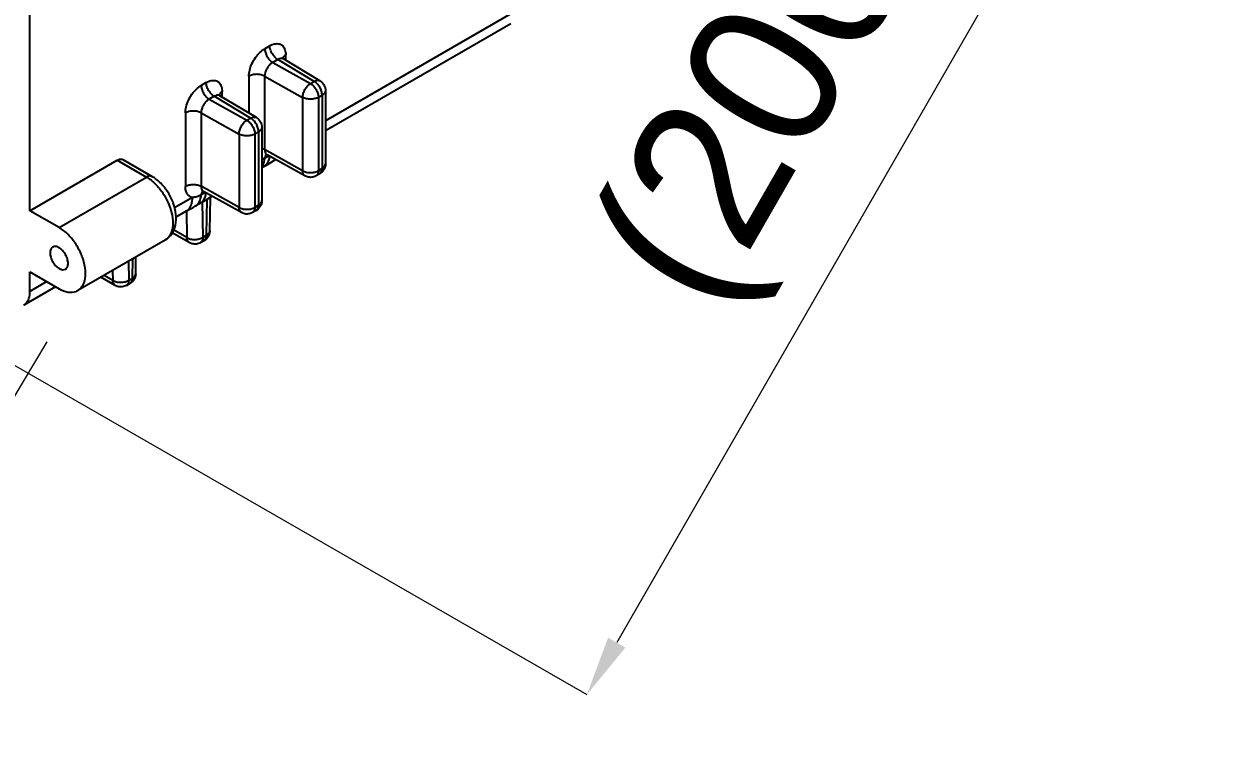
# Model space of a CAD drawing. Extents: x 0 to 1128, y 0 to 827.
# Drawn here: x 773.2 to 852.3, y 424.6 to 473.7 of the extents above; entities that cross this region are included whole.
import ezdxf

# ---------------------------------------------------------------- set-up
doc = ezdxf.new("R2010")
doc.units = 0
doc.header["$LTSCALE"] = 10
doc.header["$MEASUREMENT"] = 0
doc.header["$PDMODE"] = 3
doc.header["$PDSIZE"] = -10
doc.layers.get('0').update_dxf_attribs({"linetype": 'CONTINUOUS'})
doc.layers.get('DEFPOINTS').update_dxf_attribs({"linetype": 'CONTINUOUS'})
doc.styles.add('Daelim Dimension', font='')
doc.styles.get('Daelim Dimension').set_extended_font_data('나눔고딕')
doc.dimstyles.new('DEFAULT', dxfattribs={"dimscale": 2, "dimtxt": 2, "dimasz": 2, "dimexe": 0, "dimexo": 2, "dimgap": 1, "dimtad": 1, "dimdec": 0, "dimzin": 9, "dimdsep": 46, "dimtxsty": 'Daelim Dimension', "dimcen": 0.5, "dimclrd": 5, "dimclre": 5, "dimclrt": 256, "dimadec": 1, "dimazin": 0, "dimtfac": 1, "dimtdec": 0, "dimtix": 1, "dimtmove": 0, "dimatfit": 3, "dimfxl": 1, "dimtolj": 1, "dimtzin": 1, "dimlwd": 9, "dimlwe": 9, "dimarcsym": 0})

# ---------------------------------------------------------------- blocks, each defined once
blk = doc.blocks.new('*D6')
at = {"color": 5, "lineweight": 9, "ltscale": 0.5, "transparency": 16777216}
for p, q in [((651.334383415504, 526.5878899139051), (634.6060556923007, 498.7412418990021)), ((638.0349220141504, 496.6814176960942), (754.5914768721011, 426.6623530349601)), ((774.7486709171542, 452.4491768469551), (758.0203431939508, 424.6025288320521))]:
    blk.add_line(p, q, dxfattribs=at)
at = {"color": 5, "ltscale": 0.5, "transparency": 16777216}
for points in [[(638.3782260479684, 497.2528954164023), (637.6916179803325, 496.1099399757859), (634.6060556923007, 498.7412418990021)], [(754.9347809059191, 427.2338307552683), (754.2481728382832, 426.0908753146518), (758.0203431939508, 424.6025288320521)]]:
    blk.add_solid(points, dxfattribs=at)
at = {"layer": 'DEFPOINTS', "color": 0, "ltscale": 0.5, "transparency": 16777216}
for p in [(653.394207618412, 530.0167562357547), (776.808495120062, 455.8780431688048), (758.0203431939508, 424.6025288320521)]:
    blk.add_point(p, dxfattribs=at)
at = {"color": 7, "ltscale": 0.5, "transparency": 16777216, "insert": (700.8719233943398, 469.2605208446422), "char_height": 10, "attachment_point": 5, "rotation": 329.0054825987993, "style": 'Daelim Dimension'}
blk.add_mtext('\\A1;(331)', dxfattribs=at)
blk = doc.blocks.new('*D7')
at = {"color": 5, "lineweight": 9, "ltscale": 0.5, "transparency": 16777216}
for p, q in [((759.2414987272691, 554.7125638019024), (852.3470487261822, 501.165661588693)), ((850.3528504602048, 497.6982168124965), (812.7892530731008, 432.3838988947498)), ((717.6895048082104, 482.4633563317628), (810.7950548071235, 428.9164541185533))]:
    blk.add_line(p, q, dxfattribs=at)
at = {"color": 5, "ltscale": 0.5, "transparency": 16777216}
for points in [[(849.7749429975054, 498.0305831901594), (850.9307579229041, 497.3658504348335), (852.3470487261822, 501.165661588693)], [(812.2113456104014, 432.7162652724128), (813.3671605358003, 432.0515325170869), (810.7950548071235, 428.9164541185533)]]:
    blk.add_solid(points, dxfattribs=at)
at = {"layer": 'DEFPOINTS', "color": 0, "ltscale": 0.5, "transparency": 16777216}
for p in [(755.7740539510726, 556.7067620678798), (714.2220600320138, 484.4575545977401), (810.7950548071235, 428.9164541185533)]:
    blk.add_point(p, dxfattribs=at)
at = {"color": 7, "ltscale": 0.5, "transparency": 16777216, "insert": (823.8970359314941, 469.454540997353), "char_height": 10, "attachment_point": 5, "rotation": 60.09591360338946, "style": 'Daelim Dimension'}
blk.add_mtext('\\A1;(200)', dxfattribs=at)

msp = doc.modelspace()

# ---------------------------------------------------------------- linework, layer by layer
at = {"color": 7, "linetype": 'Continuous'}
for p, q in [((773.6139489720122, 461.2070280269548), (773.6139489720122, 495.0102280961048)), ((805.7265015566622, 473.6817712687048), (793.341528290362, 466.5313463017548)), ((790.4639280076622, 471.3910375552048), (790.4569758188622, 471.4025616708047)), ((790.4735888668122, 471.3783716965048), (790.4639280076622, 471.3910375552048)), ((790.5316464784121, 471.3296104154048), (790.4735888668122, 471.3783716965048)), ((792.9763820472622, 469.8680538509047), (790.5318814758621, 471.3294989507048)), ((786.2213049843622, 468.9415726319547), (786.2143527956121, 468.9530967476047)), ((786.230965843562, 468.9289067732548), (786.2213049843622, 468.9415726319547)), ((786.2890234551621, 468.8801454921548), (786.230965843562, 468.9289067732548)), ((788.7337590239622, 467.4185889277047), (786.2892584526121, 468.8800340275048)), ((793.341528290362, 469.2243244157048), (793.341528290362, 464.3253099129048)), ((789.098905267062, 466.7748594924548), (789.098905267062, 461.8758449897048)), ((779.8225492664121, 464.6121882098048), (781.7671010105621, 463.4895261348548)), ((789.3472101781122, 464.9665617999548), (789.3562765330121, 464.9662581475548)), ((789.3562765330121, 464.9662581475548), (789.4464118276121, 464.9381494389048)), ((791.9778303945122, 463.5267828362548), (789.4467083192621, 464.9379544122048)), ((790.024102406762, 464.6160410077048), (789.8017304968121, 464.4876552920048)), ((773.6139489720122, 461.2070280269548), (779.4475556290122, 464.5750422963548)), ((789.2234454262621, 464.1444867179548), (789.098905267062, 464.0725838527047)), ((792.9665266115121, 463.6757898908048), (792.718047879312, 463.5323314842047)), ((785.1045871548122, 462.5170968767048), (785.1136535097121, 462.5167932243547)), ((785.1136535097121, 462.5167932243547), (785.2037888043121, 462.4886845156548)), ((787.735207371212, 461.0773179130548), (785.2040852959622, 462.4884894889548)), ((784.9808224029621, 461.6950217947048), (784.6457101294122, 461.5015457882548)), ((785.781479383462, 462.1665760844547), (785.5591074735121, 462.0381903687547)), ((785.625508998562, 459.8591955624048), (785.6590269770122, 462.0958785766547)), ((775.5585007161621, 460.0843659520048), (773.6139489720122, 461.2070280269548)), ((784.0544778761621, 461.1695084553048), (783.3559051324621, 460.7661784969548)), ((788.7239035882121, 461.2263249676048), (788.4754248560621, 461.0828665610048)), ((782.6421017770622, 459.2460574382548), (776.8084951200622, 455.8780431688048)), ((784.2521208276121, 459.0774523482048), (783.1184780475121, 459.7319465058048)), ((785.0021127861621, 459.0774550523548), (785.2505915183121, 459.2209134589048)), ((780.6752435793621, 457.0011755501548), (780.692012496962, 458.1201795880548)), ((773.6139489720122, 457.1245159413048), (775.5585007161621, 456.0018538663547)), ((773.6139489720122, 455.8181120739048), (773.6139489720122, 457.1245159413048)), ((779.3018554084122, 456.2194323359048), (778.3508208013122, 456.7685000007548)), ((775.3311502402121, 456.1331117554048), (773.1997250448621, 454.9025401906548)), ((780.0518473669122, 456.2194350400548), (780.3003260991122, 456.3628934466548))]:
    msp.add_line(p, q, dxfattribs=at)
at = {"color": 9, "linetype": 'Continuous'}
for p, q in [((806.1407254838621, 474.5973431519548), (793.341528290362, 467.2077906304048)), ((805.726501558262, 473.6817712696547), (805.7270262267621, 473.6820745033548)), ((789.6295108603122, 472.2090419968548), (789.2946343244121, 472.0157020927549)), ((790.159843154212, 471.2904846181048), (789.8249666182621, 471.0971447140548)), ((789.8249666182621, 471.0971447140548), (792.3430495581622, 469.6932428219548)), ((792.591528290362, 469.8367012285547), (790.159843154212, 471.2904846181048)), ((790.6903281326622, 471.2347715888548), (790.6903281837622, 471.5967478825048)), ((788.2338170010121, 470.1784889557048), (788.2338173800122, 467.7174791281548)), ((789.2851408265121, 470.1837884597547), (791.8220580265122, 468.7693859392048)), ((789.2851408265121, 470.1837884597547), (789.2851408265121, 465.2847739569548)), ((785.3868878370622, 469.7595770736048), (785.0520113011621, 469.5662371695547)), ((792.3430495581622, 469.6932428219548), (792.591528290362, 469.8367012285547)), ((785.917220130912, 468.8410196948548), (785.5823435950122, 468.6476797908048)), ((785.5823435950122, 468.6476797908048), (788.100426534862, 467.2437778987547)), ((788.348905267062, 467.3872363053048), (785.917220130912, 468.8410196948548)), ((786.4477051093622, 468.7853066656547), (786.4477051604622, 469.1472829592548)), ((791.8220580265122, 468.7693859392048), (791.8220580265122, 463.8703714364048)), ((792.8733818520122, 468.7746854432048), (793.1218605842121, 468.9181438498048)), ((792.8733818520122, 468.7746854432048), (792.8733818520122, 463.8756709404548)), ((793.1218605842121, 468.9181438498048), (793.1218605842121, 464.0191293470048)), ((793.341528290362, 469.2243249592548), (793.3415282458122, 469.2241752421048)), ((783.9911939777121, 467.7290240325048), (783.9911947322121, 462.8300044735048)), ((785.0425178032121, 467.7343235365048), (787.579435003212, 466.3199210159547)), ((785.0425178032121, 467.7343235365048), (785.0425178032121, 462.8353090337548)), ((788.100426534862, 467.2437778987547), (788.348905267062, 467.3872363053048)), ((787.579435003212, 466.3199210159547), (787.579435003212, 461.4209065132048)), ((788.630758828762, 466.3252205200048), (788.8792375609121, 466.4686789265548)), ((788.630758828762, 466.3252205200048), (788.630758828762, 461.4262060172048)), ((788.8792375609121, 466.4686789265548), (788.8792375609121, 461.5696644238047)), ((789.098905267062, 466.7748600360047), (789.098905222562, 466.7747103188548)), ((791.8220580265122, 463.8703714364048), (789.2851408265121, 465.2847739569548)), ((789.5611169220622, 464.8741684060047), (789.2968303375621, 464.7215832438047)), ((779.4475556290122, 464.5750422963548), (781.3921073731622, 463.4523802214547)), ((793.1218605842121, 464.0191293470048), (792.8733818520122, 463.8756709404548)), ((775.5585007161621, 460.0843659520048), (781.3921073731622, 463.4523802214547)), ((787.579435003212, 461.4209065132048), (785.0425178032121, 462.8353090337548)), ((785.318493898812, 462.4247034827548), (785.0542073143122, 462.2721183206048)), ((784.4655801984122, 462.0833114138547), (783.2637421935121, 461.3894005481048)), ((785.1215113713122, 461.7772989062048), (785.1574467588621, 459.4207945085548)), ((785.4059254910121, 459.5642529151547), (785.4419647746622, 461.9691847531047)), ((788.8792375609121, 461.5696644238047), (788.630758828762, 461.4262060172048)), ((784.0700613390122, 461.1679867297048), (784.0968673585621, 459.4101511432048)), ((784.0968673585621, 459.4101511432048), (783.200274289662, 459.9277876823547)), ((785.1574467588621, 459.4207945085548), (785.4059254910121, 459.5642529151547)), ((780.187870352212, 457.8291147224548), (780.2071813396121, 456.5627744963048)), ((780.4556600718122, 456.7062329028548), (780.4749710592121, 457.9948714035048)), ((779.146601939362, 456.5521311309047), (778.5613244405122, 456.8900336080548)), ((779.1363861442121, 457.2220436556548), (779.146601939362, 456.5521311309047)), ((780.2071813396121, 456.5627744963048), (780.4556600718122, 456.7062329028548)), ((774.7453440986121, 456.4713194376548), (773.6139489720122, 455.8181120739048))]:
    msp.add_line(p, q, dxfattribs=at)
at = {"color": 7, "linetype": 'Continuous'}
for points in [[(789.224748015612, 464.1452484114548), (789.3559890037122, 464.2218864113048), (789.6932375055621, 464.4238290767048), (789.803878940962, 464.4889003582548)], [(784.054483379512, 461.1694990572547), (784.1644945862622, 461.2317811052548), (784.5155249417121, 461.4273031772548), (784.643151739112, 461.5001708643048)], [(784.982124992312, 461.6957834882047), (785.113365980412, 461.7724214881048), (785.4506144822622, 461.9743641534548), (785.561255917662, 462.0394354350548)]]:
    msp.add_lwpolyline(points, dxfattribs=at)
at = {"color": 9, "linetype": 'Continuous'}
for points, start_tangent, end_tangent in [([(788.2338170010121, 470.1784889557048), (788.285655339062, 470.5865518207548), (788.4364139535621, 471.0153475637547), (788.671446603862, 471.4222822576048), (788.9666939464121, 471.7663376307048), (789.2946343244121, 472.0157020927549)], (0.0001636769103047925, 0.9999999866049345), (0.8659180345474139, 0.5001859228782272)), ([(789.2946343262122, 472.0157020938047), (789.3350042836621, 471.7580462826048), (789.4499675264121, 471.4930038095548), (789.6220199797121, 471.2609264576048), (789.8249666182621, 471.0971447140548)], (3.365504987157238e-09, -1), (0.8660303002480064, -0.4999915189804203)), ([(789.6295108603122, 472.2090419968548), (789.9567848077622, 472.3382138088548), (790.2525136658121, 472.3352630799548), (790.4876137487122, 472.1997885816048), (790.638268875012, 471.9456072373548), (790.6903281837622, 471.5967478825048)], (0.8661288138173198, 0.4998208457791679), (3.260231438743919e-05, -0.9999999994685447)), ([(790.159843154212, 471.2904846181048), (789.9568950880121, 471.4542678673048), (789.7848427480621, 471.6863459867548), (789.6698803637621, 471.9513877096048), (789.629510859512, 472.2090419963548)], (-0.8660303022524524, 0.4999915155085395), (4.093181742998752e-10, 1)), ([(789.8250746685621, 471.0972050171048), (789.6577212606121, 470.9737608152548), (789.5075938412122, 470.8031780394048), (789.3882235722622, 470.6011836321547), (789.311601593062, 470.3879198585548), (789.2851404075122, 470.1837000919048)], (-0.8734241259092964, -0.4869602614994181), (-4.633604053838819e-06, -0.999999999989265)), ([(790.3210330831121, 471.3568403384048), (790.159745131562, 471.2904260745048)], (-0.977714665967793, -0.2099381622085111), (-0.8583037686878088, -0.5131419303236722)), ([(790.5313867272121, 471.3292661264547), (790.4662296312622, 471.3567323948048), (790.3210330831121, 471.3568403384048)], (-0.8590760431493427, 0.5118479775156572), (-0.9777146659925143, -0.2099381620933798)), ([(790.4917711159621, 471.3912092198548), (790.485316273812, 471.3742378633548)], (-0.3830631584464246, -0.9237221533778702), (-0.3270779937465998, -0.9449973470897679)), ([(790.6903281837622, 471.5967478824048), (790.5290081342621, 471.4580134578048), (790.4917711159621, 471.3912092198548)], (-0.8660266954481628, -0.49999776276613), (-0.3830631576602103, -0.9237221537039095)), ([(789.2851408265121, 470.1837884597547), (789.0420644717121, 470.2744896466548), (788.7576010208122, 470.3052984029048), (788.4741131803621, 470.2716267203048), (788.2338170010121, 470.1784889563048)], (-0.8734248840101708, 0.4869589017482068), (-0.8660266842569949, -0.4999977821499166)), ([(783.9911939777121, 467.7290240325048), (784.043032315762, 468.1370868975048), (784.1937909303122, 468.5658826405548), (784.428823580562, 468.9728173343548), (784.7240709231121, 469.3168727074548), (785.0520113011621, 469.5662371695547)], (0.0001636769103047925, 0.9999999866049345), (0.8659180345474139, 0.5001859228782272)), ([(785.052011302912, 469.5662371706047), (785.0923812603621, 469.3085813594048), (785.2073445031122, 469.0435388863048), (785.3793969564122, 468.8114615343547), (785.5823435950122, 468.6476797908048)], (3.365504987157238e-09, -1), (0.8660303002480064, -0.4999915189804203)), ([(785.3868878370622, 469.7595770736048), (785.7141617844622, 469.8887488856548), (786.0098906425121, 469.8857981567048), (786.2449907254122, 469.7503236584048), (786.3956458517121, 469.4961423141548), (786.4477051604622, 469.1472829592548)], (0.8661288138173198, 0.4998208457791679), (3.260231438743919e-05, -0.9999999994685447)), ([(785.917220130912, 468.8410196948548), (785.7142720647621, 469.0048029441048), (785.5422197247622, 469.2368810635547), (785.4272573404621, 469.5019227863548), (785.386887836212, 469.7595770731548)], (-0.8660303022524524, 0.4999915155085395), (4.093181742998752e-10, 1)), ([(791.8220580265122, 468.7693859392048), (791.8620683838622, 469.0286500516548), (791.9761121613121, 469.2962130051047), (792.1465829981621, 469.5305727649048), (792.3430495581622, 469.6932428219548)], (0, 1), (0.8583021475674445, 0.5131446418711911)), ([(792.3430495581622, 469.6932428219548), (792.5459989406622, 469.5294581828048), (792.7180511194122, 469.2973794517048), (792.833012709912, 469.0323385116548), (792.8733818520122, 468.7746854432048)], (0.8660303016916953, -0.4999915164798213), (0, -1)), ([(792.591528290362, 469.8367012285547), (792.7979870281122, 469.9051952766048), (792.9730142946621, 469.8700329081547), (792.9763786492622, 469.8680481990548)], (0.8734214420740062, 0.48696507526245), (0.8570314728214169, -0.5152640629750469)), ([(793.1218605842121, 468.9181438498048), (793.0811328884122, 469.1770009786047), (792.9650444409122, 469.4434038835047), (792.7915172635121, 469.6760296211048), (792.591528290362, 469.8367012285547)], (0, 1), (-0.8660303016736526, 0.4999915165110728)), ([(785.5824516453122, 468.6477400938548), (785.4150982373121, 468.5242958920547), (785.2649708179122, 468.3537131161548), (785.1456005489622, 468.1517187089547), (785.0689785698121, 467.9384549353548), (785.042517384262, 467.7342351687048)], (-0.8734241259092964, -0.4869602614994181), (-4.633604053838819e-06, -0.999999999989265)), ([(786.0784100598621, 468.9073754152048), (785.917122108262, 468.8409611512548)], (-0.977714665967793, -0.2099381622085111), (-0.8583037686878088, -0.5131419303236722)), ([(786.2887637039621, 468.8798012032048), (786.2236066079622, 468.9072674715547), (786.0784100598621, 468.9073754152048)], (-0.8590760431493427, 0.5118479775156572), (-0.9777146659925143, -0.2099381620933798)), ([(786.2491480926622, 468.9417442966547), (786.2426932505621, 468.9247729401548)], (-0.3830631584464246, -0.9237221533778702), (-0.3270779937465998, -0.9449973470897679)), ([(786.4477051604622, 469.1472829591547), (786.2863851109621, 469.0085485345547), (786.2491480926622, 468.9417442966547)], (-0.8660266954481628, -0.49999776276613), (-0.3830631576602103, -0.9237221537039095)), ([(792.8733818520122, 468.7746854432048), (792.637220701562, 468.6825571968049), (792.3525370898622, 468.6478941445048), (792.0663498174622, 468.6784055101048), (791.8220580265122, 468.7693859392048)], (-0.8660266961499516, -0.4999977615505889), (-0.8734248933997784, 0.4869588849067095)), ([(793.3415264635121, 469.2241752407548), (793.3415196398621, 469.2222447311548), (793.2836850414121, 469.0575744562548), (793.1218605842121, 468.9181438498048)], (0.0007576315907869833, -0.9999997129971453), (-0.8660266961238088, -0.4999977615958699)), ([(785.0425178032121, 467.7343235365048), (784.7994414484622, 467.8250247234548), (784.514977997562, 467.8558334796547), (784.2314901570621, 467.8221617970547), (783.9911939777121, 467.7290240330548)], (-0.8734248840101708, 0.4869589017482068), (-0.8660266842569949, -0.4999977821499166)), ([(787.579435003212, 466.3199210159547), (787.6194453606122, 466.5791851284548), (787.7334891380121, 466.8467480818548), (787.9039599748621, 467.0811078416548), (788.100426534862, 467.2437778987547)], (0, 1), (0.8583021475674445, 0.5131446418711911)), ([(788.100426534862, 467.2437778987547), (788.303375917412, 467.0799932596047), (788.475428096162, 466.8479145285048), (788.5903896866121, 466.5828735884548), (788.630758828762, 466.3252205200048)], (0.8660303016916953, -0.4999915164798213), (0, -1)), ([(788.348905267062, 467.3872363053048), (788.555364004862, 467.4557303533549), (788.7303912713621, 467.4205679849548), (788.7337556259622, 467.4185832758548)], (0.8734214420740062, 0.48696507526245), (0.8570314728214169, -0.5152640629750469)), ([(788.8792375609121, 466.4686789265548), (788.838509865162, 466.7275360553548), (788.7224214176122, 466.9939389602548), (788.5488942402121, 467.2265646978548), (788.348905267062, 467.3872363053048)], (0, 1), (-0.8660303016736526, 0.4999915165110728)), ([(788.630758828762, 466.3252205200048), (788.394597678262, 466.2330922736047), (788.1099140666122, 466.1984292213048), (787.8237267941622, 466.2289405868547), (787.579435003212, 466.3199210159547)], (-0.8660266961499516, -0.4999977615505889), (-0.8734248933997784, 0.4869588849067095)), ([(789.0989034402621, 466.7747103175047), (789.0988966166121, 466.7727798079547), (789.0410620181121, 466.6081095330547), (788.8792375609121, 466.4686789265548)], (0.0007576315908839389, -0.9999997129971452), (-0.8660266961238088, -0.4999977615958699)), ([(789.1006520942622, 465.3603125930048), (789.2851408265121, 465.2847739569548)], (0.9607165030274862, -0.2775316212806), (0.8734248936038878, -0.4869588845406124)), ([(789.296834444862, 464.7215795767048), (789.1021719539622, 464.6260270498047)], (-0.8660786358447117, -0.4999077880303159), (-0.926910342549954, -0.3752828491603729)), ([(789.1550083462121, 464.2254508987547), (789.296890260412, 464.7216193971047)], (0.5060341855831118, 0.8625134219368629), (0.08278455493558601, 0.996567467592695)), ([(789.224553375712, 464.1455766053048), (789.4900365872122, 464.4188794519548), (789.624448499062, 464.8442318957048)], (0.8600964740205227, 0.5101314099106862), (0.1244492871114019, 0.9922259696951417)), ([(789.285140301062, 465.2848854972048), (789.311720467912, 465.1098032332548), (789.3883111119621, 464.9822369823048), (789.4466128503122, 464.9384641551047)], (5.762116824900173e-06, -0.9999999999833992), (0.8727753472804177, -0.4881221088821385)), ([(789.3499912213122, 464.9076200715548), (789.2968303375621, 464.7215832438047)], (-0.5059402560093897, -0.8625685232775153), (-0.08255504218369247, -0.9965865065362107)), ([(789.3886496651121, 464.9601048810548), (789.3499912213122, 464.9076200715548)], (-0.6753772754747908, -0.7374723966171539), (-0.5059402562319187, -0.8625685231469906)), ([(789.8033052768621, 464.4898860385048), (789.9458877661621, 464.5993272188048), (789.9812072165621, 464.6373846493548)], (0.8642840995333575, 0.5030039714493449), (0.6525591038388653, 0.7577378280098052)), ([(789.1114417987621, 464.1586589027548), (789.1550083462121, 464.2254508987547)], (0.5855510886994365, 0.8106355053431256), (0.5060341856021485, 0.862513421925694)), ([(791.8220580265122, 463.8703714364048), (792.065134380312, 463.7796702538548), (792.349597582212, 463.7488614980548), (792.6330856590121, 463.7825331777548), (792.8733818520122, 463.8756709404548)], (0.8734248934107244, -0.4869588848870763), (0.8660266961577734, 0.4999977615370411)), ([(791.9778371393622, 463.5267963145548), (791.9731967083121, 463.5294338581548), (791.8605265711622, 463.6624283205548), (791.8220580265122, 463.8703714364048)], (-0.875380010171411, 0.4834354535946868), (0, 1)), ([(792.8733818520122, 463.8756709404548), (792.8342236118622, 463.6673365241548)], (0, -1), (-0.4145391531668062, -0.9100314777477465)), ([(792.9665260695122, 463.6757912792548), (793.082702344012, 463.8107949307548), (793.1218605842121, 464.0191293470048)], (0.8666506454342997, 0.4989154825902997), (0, 1)), ([(793.1218605842121, 464.0191293470048), (793.2831802266121, 464.1578632109548), (793.341499759862, 464.3215330689547), (793.341521709262, 464.3253098961547)], (0.8660266961419919, 0.4999977615643756), (-0.002547952764422478, 0.9999967539630868)), ([(781.7671010105121, 463.4895261348548), (781.595054578162, 463.5229369694048), (781.392107391862, 463.4523802106547)], (-0.8660323631301124, 0.4999879458659711), (-0.8660266961367786, -0.4999977615734053)), ([(781.3921073731622, 463.4523802214547), (781.6235281608122, 463.3013469749548)], (0.8660302993895005, -0.4999915204674296), (0.8079009643257293, -0.5893182771996444)), ([(781.6235281608122, 463.3013469749548), (781.938672078862, 463.0368121612048)], (0.807900964323698, -0.589318277202429), (0.7239855341320668, -0.689815153767664)), ([(781.938672078862, 463.0368121612048), (782.4315395227623, 462.4621296509048), (782.8225551462122, 461.7846353017047), (783.073498487312, 461.0706872855548), (783.159881628912, 460.3900032853047), (783.073225632962, 459.8092896154047), (782.8545330882121, 459.4196846142048)], (0.7239855340821516, -0.6898151538200519), (-0.6676694610549619, -0.7444578502336965)), ([(792.8342236118622, 463.6673365241548), (792.7180798173122, 463.5323515744548)], (-0.4145391532254118, -0.9100314777210504), (-0.8665674275064525, -0.4990600100036558)), ([(783.9911939777121, 462.8300095298548), (784.231490855062, 462.9231474584047), (784.5149790281121, 462.9568189761047), (784.7994419210622, 462.9260101076048), (785.0425178032121, 462.8353090337548)], (0.8660266954164675, 0.4999977628210281), (0.8734248936233318, -0.4869588845057371)), ([(784.4655801984122, 462.0833114138547), (784.2676907222622, 462.1650453600048), (784.1175121822121, 462.3234338343548), (784.0235553221621, 462.5484806977548), (783.9911947322121, 462.8300044735048)], (-0.9826849398803446, 0.1852844001322392), (-0.0002038249724828413, 0.9999999792276902)), ([(785.0542114216121, 462.2721146534548), (784.7489976540621, 462.1372110209549), (784.465510961862, 462.0833129718548)], (-0.8660786358615346, -0.4999077880011707), (-0.9967966484672764, -0.07997775693531929)), ([(784.9123853229121, 461.7759859755548), (785.0542672371121, 462.2721544739048)], (0.5060341855831118, 0.8625134219368629), (0.08278455493558601, 0.996567467592695)), ([(784.9819303524121, 461.6961116820547), (785.2474135639122, 461.9694145287048), (785.3818254758121, 462.3947669724548)], (0.8600964740048194, 0.5101314099371624), (0.1244492871114019, 0.9922259696951417)), ([(785.042517277762, 462.8354205740048), (785.069097444612, 462.6603383100547), (785.1456880886622, 462.5327720591048), (785.2039898270621, 462.4889992318548)], (5.762116824900173e-06, -0.9999999999833992), (0.8727753472804177, -0.4881221088821385)), ([(785.107368211362, 462.4581551716047), (785.0542073143122, 462.2721183206048)], (-0.5059403268711217, -0.8625684817135058), (-0.08255504218553461, -0.9965865065360581)), ([(785.1460266406621, 462.5106399566048), (785.107368211362, 462.4581551716047)], (-0.6753772758096309, -0.7374723963105072), (-0.5059403265473357, -0.8625684819034228)), ([(784.0539029895122, 461.1704927176548), (784.1955080658622, 461.2793621713548), (784.3963680346121, 461.6186277090047), (784.465564349412, 462.0833022636548)], (0.8634986639782718, 0.5043511250188106), (-4.49695817016266e-05, 0.9999999989888685)), ([(784.6455178101121, 461.5018654048048), (784.9123853229121, 461.7759859755548)], (0.8613008797769298, 0.508095261240928), (0.5060341855648808, 0.8625134219475591)), ([(785.5606822536122, 462.0404211153048), (785.7032647428621, 462.1498622956047), (785.7385841933121, 462.1879197261547)], (0.8642840995333575, 0.5030039714493449), (0.6525591038388653, 0.7577378280098052)), ([(788.7239030462122, 461.2263263560047), (788.840079320762, 461.3613300075048), (788.8792375609121, 461.5696644238047)], (0.8666506454342997, 0.4989154825902997), (0, 1)), ([(788.8792375609121, 461.5696644238047), (789.0405572033121, 461.7083982877048), (789.098876736612, 461.8720681457048), (789.098898685962, 461.8758449729048)], (0.8660266961419919, 0.4999977615643756), (-0.002547952764422478, 0.9999967539630868)), ([(787.579435003212, 461.4209065132048), (787.822511357012, 461.3302053306548), (788.106974558912, 461.2993965748047), (788.3904626357121, 461.3330682545048), (788.630758828762, 461.4262060172048)], (0.8734248934107244, -0.4869588848870763), (0.8660266961577734, 0.4999977615370411)), ([(787.735214116062, 461.0773313913048), (787.7305736850121, 461.0799689349047), (787.6179035478622, 461.2129633973548), (787.579435003212, 461.4209065132048)], (-0.875380010171411, 0.4834354535946868), (0, 1)), ([(788.5916005885622, 461.2178716009548), (788.4754567940622, 461.0828866512048)], (-0.4145391532254118, -0.9100314777210504), (-0.8665674275064525, -0.4990600100036558)), ([(788.630758828762, 461.4262060172048), (788.5916005885622, 461.2178716009548)], (0, -1), (-0.4145391531668062, -0.9100314777477465)), ([(785.4059254910121, 459.5642529151547), (785.5684731315621, 459.7006229730548), (785.625502042762, 459.8591956858548)], (0.873550012690308, 0.4867343991632015), (0.01774412511728703, 0.9998425606183317)), ([(782.742214144612, 459.3150616766048), (782.6413969000621, 459.2472785440548)], (-0.7895546199372211, -0.613680293097139), (-0.8660574474449366, -0.4999444946443166)), ([(782.8545330882121, 459.4196846142048), (782.8220166246122, 459.3853666041048), (782.742214144612, 459.3150616766048)], (-0.6676694610350206, -0.7444578502515808), (-0.7895546199072889, -0.6136802931356493)), ([(784.2520505482621, 459.0775094549548), (784.1402197477121, 459.2031549794048), (784.0968673585621, 459.4101511432048)], (-0.8639842759243203, 0.5035187890789461), (-0.01524767357715819, 0.9998837474679168)), ([(784.0968673585621, 459.4101511432048), (784.3414013662621, 459.3168133871048)], (0.8660303017026786, -0.4999915164607972), (0.9741439928732525, -0.2259280441843304)), ([(784.3414013662621, 459.3168133871048), (784.6301394237621, 459.2864775644548)], (0.9741439928718919, -0.2259280441901971), (0.9999234607745763, 0.01237225091058906)), ([(784.6301394237621, 459.2864775644548), (784.918336557562, 459.3239244939048)], (0.9999234607744466, 0.01237225092107161), (0.9684309456855218, 0.2492819757596723)), ([(784.918336557562, 459.3239244939048), (785.1574467588621, 459.4207945085548)], (0.9684309456930893, 0.2492819757302742), (0.8584373645777774, 0.5129184058861216)), ([(785.1170776167121, 459.2097546557048), (785.0021127861621, 459.0774550523548)], (-0.4220413436116487, -0.9065765848964301), (-0.8660280391333234, -0.4999954354140558)), ([(785.1574467588621, 459.4207945085548), (785.1170776167121, 459.2097546557048)], (0, -1), (-0.422041343717693, -0.906576584847063)), ([(785.2505909787621, 459.2209148427547), (785.3667721386121, 459.3559295381548), (785.4059254910121, 459.5642529151547)], (0.8666496071819976, 0.4989172861019044), (0, 1)), ([(780.3003255595122, 456.3628948305048), (780.4165067194122, 456.4979095258548), (780.4556600718122, 456.7062329028548)], (0.8666496071819976, 0.4989172861019044), (0, 1)), ([(780.4556600718122, 456.7062329028548), (780.6182077123622, 456.8426029608048), (780.6752366235621, 457.0011756736047)], (0.873550012690308, 0.4867343991632015), (0.01774412511728703, 0.9998425606183317)), ([(779.3017851290122, 456.2194894426548), (779.1899543285122, 456.3451349671047), (779.146601939362, 456.5521311309047)], (-0.8639842759243203, 0.5035187890789461), (-0.01524767357715819, 0.9998837474679168)), ([(779.146601939362, 456.5521311309047), (779.3911359470121, 456.4587933748547)], (0.8660303017026786, -0.4999915164607972), (0.9741439928732525, -0.2259280441843304)), ([(779.3911359470121, 456.4587933748547), (779.6798740045622, 456.4284575521548)], (0.9741439928718919, -0.2259280441901971), (0.9999234607745763, 0.01237225091058906)), ([(779.6798740045622, 456.4284575521548), (779.9680711383621, 456.4659044816048)], (0.9999234607744466, 0.01237225092107161), (0.9684309456855218, 0.2492819757596723)), ([(779.9680711383621, 456.4659044816048), (780.2071813396121, 456.5627744963048)], (0.9684309456930893, 0.2492819757302742), (0.8584373645777774, 0.5129184058861216)), ([(780.1668121975122, 456.3517346434547), (780.0518473669122, 456.2194350400548)], (-0.4220413436116487, -0.9065765848964301), (-0.8660280391333234, -0.4999954354140558)), ([(780.2071813396121, 456.5627744963048), (780.1668121975122, 456.3517346434547)], (0, -1), (-0.422041343717693, -0.906576584847063))]:
    msp.add_spline(points, degree=3, dxfattribs=dict(at, start_tangent=start_tangent, end_tangent=end_tangent))
at = {"color": 7, "linetype": 'Continuous'}
for points, start_tangent, end_tangent in [([(792.9763820472622, 469.8680538509047), (793.1896065246121, 469.6768754356548), (793.317305715962, 469.4133935259548), (793.341513543962, 469.2241752401047)], (0.8583059136269487, -0.5131383425870735), (0.0001341584018215638, -0.9999999910007615)), ([(788.7337590239622, 467.4185889277047), (788.9469835013122, 467.2274105124548), (789.074682692662, 466.9639286027548), (789.0988905207121, 466.7747103169048)], (0.8583059136269487, -0.5131383425870735), (0.0001341584018215638, -0.9999999910007615)), ([(779.4475556290122, 464.5750422963548), (779.6505033216122, 464.6455990926548), (779.8225493888121, 464.6121881391048)], (0.8660266961109704, 0.4999977616181068), (0.8660319759604467, -0.49998861648446)), ([(793.341528290362, 464.3253099129048), (793.2854771252621, 464.0408191142548), (793.1211624649122, 463.7942848277048)], (0, -1), (-0.708032890458137, -0.7061794573828212)), ([(782.6410103516621, 459.2454622945548), (782.6954386503621, 459.2785397389548), (783.091318834312, 459.6669203857548), (783.333438574462, 460.2466171237548), (783.3646877895121, 460.9692861271548), (783.1830857682121, 461.7250756916548), (782.8340687919622, 462.4276024331548), (782.351781835212, 463.0336963646048), (781.7671010105121, 463.4895261348548)], (0.8669280401564862, 0.4984333187001385), (-0.866030301695018, 0.4999915164740659)), ([(792.7180427829121, 463.5324156136547), (792.6352568827122, 463.4911164779547), (792.354181199762, 463.4319341198548), (792.0674149547121, 463.4843376603047), (791.977911638462, 463.5268421004548)], (-0.8656831619884113, -0.5005923122159851), (-0.8731249093291236, 0.4874965566124645)), ([(793.0069093694121, 463.7008754644048), (792.9664100728621, 463.6757397651048)], (-0.832544222249347, -0.5539585887042733), (-0.8659347599178078, -0.5001569669274726)), ([(793.1211624649122, 463.7942848277048), (793.0069093694121, 463.7008754644048)], (-0.7080328906160769, -0.706179457224467), (-0.8325442221178166, -0.5539585889019499)), ([(789.098905267062, 461.8758449897048), (789.0428541019621, 461.5913541910548), (788.8785394416122, 461.3448199044548)], (0, -1), (-0.708032890458137, -0.7061794573828212)), ([(788.4754197596621, 461.0829506904048), (788.3926338594622, 461.0416515547048), (788.1115581765121, 460.9824691966047), (787.8247919314122, 461.0348727371048), (787.7352886151621, 461.0773771772548)], (-0.8656831619884113, -0.5005923122159851), (-0.8731249093291236, 0.4874965566124645)), ([(788.7642863461122, 461.2514105412048), (788.7237870496122, 461.2262748419048)], (-0.832544222249347, -0.5539585887042733), (-0.8659347599178078, -0.5001569669274726)), ([(788.8785394416122, 461.3448199044548), (788.7642863461122, 461.2514105412048)], (-0.7080328906160769, -0.706179457224467), (-0.8325442221178166, -0.5539585889019499)), ([(776.8070308138122, 455.8786326056048), (777.0894381792621, 456.1386147271048), (777.2994185650621, 456.6835528668048), (777.2994185650621, 457.3924736508048), (777.0894381792621, 458.1798707699048), (776.694804141212, 458.9507725108548), (776.163115140012, 459.6121967463048), (775.5585007161621, 460.0843659520048)], (0.8613898780406084, 0.5079443650727763), (-0.8660303016876248, 0.4999915164868716)), ([(785.625508998562, 459.8591955624048), (785.566513664312, 459.5786648945548), (785.5204618297621, 459.4875201599048)], (-0.01498389154693359, -0.9998877351953618), (-0.5108510364896831, -0.8596692494892537)), ([(785.0021127861621, 459.0774550523548), (784.7303854726622, 458.9841190325548), (784.4373715181121, 459.0013735211547), (784.2520491197122, 459.0775071026547)], (-0.8660266961557255, -0.4999977615405881), (-0.8661479663874568, 0.4997876552325729)), ([(785.2904800776621, 459.2456685453548), (785.2504707903622, 459.2208601421547)], (-0.832990996954167, -0.5532865432967831), (-0.8659482812014317, -0.5001335564469617)), ([(785.4022603333622, 459.3364655722048), (785.2904800776621, 459.2456685453548)], (-0.7119544445392746, -0.7022256538327072), (-0.8329909969152813, -0.5532865433553269)), ([(785.5204618297621, 459.4875201599048), (785.4022603333622, 459.3364655722048)], (-0.5108510364420275, -0.8596692495175725), (-0.7119544446325632, -0.7022256537381261)), ([(775.133502526362, 458.7792325448548), (775.0032091442122, 458.6292930504047), (774.9574574498122, 458.3901145505048)], (-0.8663067276259966, -0.4995124159317141), (0, -1)), ([(774.9574574498122, 458.3901145505048), (775.0032091442122, 458.0981077396048), (775.133498946712, 457.7977280075548), (775.3284914160122, 457.5347054456548), (775.5585007161621, 457.3490828546047), (775.7885100163621, 457.2691195912548), (775.9834989060121, 457.3069872735548)], (0, -1), (0.8663067276310573, 0.499512415922937)), ([(776.1595439825621, 457.6961052678548), (776.1137922881121, 457.9881120787549), (775.983502485612, 458.2884918108048), (775.7885100163621, 458.5515143727048), (775.5585007161621, 458.7371369637548), (775.3284914160122, 458.8171002271048), (775.133502526362, 458.7792325448548)], (0, 1), (-0.8663067276310573, -0.499512415922937)), ([(775.9834989060121, 457.3069872735548), (776.1137922881121, 457.4569267679548), (776.1595439825621, 457.6961052678548)], (0.8663067276259966, 0.4995124159317141), (0, 1)), ([(780.6752435793621, 457.0011755501548), (780.616248245112, 456.7206448822548), (780.5701964105622, 456.6295001476047)], (-0.01498389154693359, -0.9998877351953618), (-0.5108510364896831, -0.8596692494892537)), ([(775.5585007161621, 456.0018538663547), (776.163115140012, 455.7758902651548), (776.694804141212, 455.8233868136548), (776.8070308138122, 455.8786326056048)], (0.8660303016765557, -0.4999915165060445), (0.8613898780322203, 0.5079443650870009)), ([(780.0518473669122, 456.2194350400548), (779.7801200534122, 456.1260990203048), (779.4871060989121, 456.1433535089049), (779.301783700512, 456.2194870904048)], (-0.8660266961557255, -0.4999977615405881), (-0.8661479663874568, 0.4997876552325729)), ([(780.3402146584622, 456.3876485331048), (780.3002053711621, 456.3628401298548)], (-0.832990996954167, -0.5532865432967831), (-0.8659482812014317, -0.5001335564469617)), ([(780.4519949141122, 456.4784455599048), (780.3402146584622, 456.3876485331048)], (-0.7119544445392746, -0.7022256538327072), (-0.8329909969152813, -0.5532865433553269)), ([(780.5701964105622, 456.6295001476047), (780.4519949141122, 456.4784455599048)], (-0.5108510364420275, -0.8596692495175725), (-0.7119544446325632, -0.7022256537381261)), ([(773.199154837062, 454.9035276663548), (773.3438568149122, 455.0141897288548), (773.5447320728622, 455.3534470617548), (773.6139489720122, 455.8181120739048)], (0.8660262218395963, 0.4999985830842268), (0, 1))]:
    msp.add_spline(points, degree=3, dxfattribs=dict(at, start_tangent=start_tangent, end_tangent=end_tangent))

# ---------------------------------------------------------------- dimensions: what is measured, and where the dimension line sits
at = {"color": 5, "ltscale": 0.5}
dim = msp.add_linear_dim(base=(810.7950548071235, 428.9164541185533), p1=(755.7740539510723, 556.7067620678797), p2=(714.2220600320137, 484.4575545977401), angle=240.09591360338948, text='(200)', dimstyle='DEFAULT', override={"dimtxt": 5, "dimclrt": 7}, dxfattribs=at)
dim.commit()
dim.dimension.update_dxf_attribs({"geometry": '*D7', "text_midpoint": (831.571051766653, 465.0410578536233), "dimtype": 161})
dim = msp.add_aligned_dim(p1=(653.3942076184121, 530.0167562357548), p2=(776.8084951200622, 455.8780431688048), distance=-36.48496196828316, text='(331)', dimstyle='DEFAULT', override={"dimtxt": 5, "dimclrt": 7}, dxfattribs=at)
dim.commit()
dim.dimension.update_dxf_attribs({"geometry": '*D6', "text_midpoint": (700.8719233943398, 469.2605208446422)})

doc.saveas('drawing.dxf')
